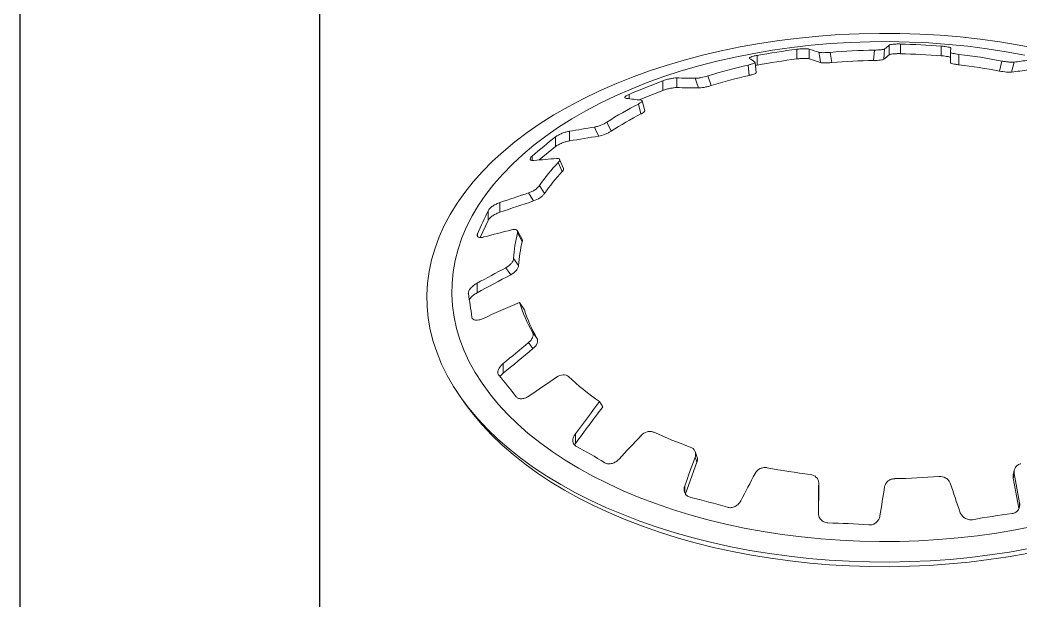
# Model space of a CAD drawing. Header units: millimetres. Extents: x 4510 to 4691, y 1198 to 1451.
# Drawn here: x 4510.4 to 4570.6, y 1249.2 to 1284 of the extents above; entities that cross this region are included whole.
import ezdxf

# ---------------------------------------------------------------- set-up
doc = ezdxf.new("R2010")
doc.units = ezdxf.units.MM

msp = doc.modelspace()

# ---------------------------------------------------------------- linework, layer by layer
at = {"color": 135, "lineweight": 25}
msp.add_line((4510.431, 1197.901), (4510.431, 1450.801), dxfattribs=at)
msp.add_line((4528.431, 1446.301), (4528.431, 1202.401))
at = {"color": 7, "linetype": 'Continuous', "lineweight": 15}
for p, q in [((4562.662, 1281.964), (4562.662, 1282.544)), ((4563.333, 1282.608), (4563.333, 1282.028)), ((4565.79, 1281.904), (4565.79, 1282.484)), ((4554.721, 1281.925), (4554.721, 1281.345)), ((4557.104, 1281.713), (4557.104, 1282.294)), ((4557.855, 1282.302), (4557.855, 1281.722)), ((4559.114, 1282.107), (4559.213, 1281.493)), ((4561.724, 1281.62), (4561.772, 1282.241)), ((4566.855, 1281.985), (4566.85, 1281.361)), ((4554.243, 1280.724), (4554.186, 1281.345)), ((4554.658, 1280.882), (4554.602, 1281.503)), ((4554.721, 1281.345), (4554.618, 1281.324)), ((4569.285, 1280.984), (4569.432, 1281.586)), ((4551.768, 1280.694), (4551.958, 1280.109)), ((4549.054, 1279.819), (4549.054, 1280.399)), ((4549.896, 1280.57), (4549.896, 1279.99)), ((4547.637, 1279.247), (4549.054, 1279.819)), ((4547.744, 1278.406), (4547.588, 1279.004)), ((4547.973, 1278.598), (4547.819, 1279.197)), ((4545.702, 1277.915), (4545.961, 1277.376)), ((4542.612, 1276.45), (4542.612, 1277.03)), ((4543.442, 1277.37), (4543.442, 1276.79)), ((4541.634, 1275.644), (4542.612, 1276.45)), ((4543.01, 1274.943), (4542.775, 1275.502)), ((4543.091, 1275.124), (4542.857, 1275.683)), ((4541.647, 1274.106), (4541.944, 1273.624)), ((4539.273, 1273.09), (4539.273, 1272.51)), ((4538.554, 1272.012), (4538.554, 1272.592)), ((4538.083, 1270.996), (4538.554, 1272.012)), ((4540.605, 1270.884), (4540.32, 1271.391)), ((4540.613, 1270.755), (4540.327, 1271.261)), ((4540.094, 1269.727), (4540.393, 1269.305)), ((4537.892, 1268.245), (4537.892, 1267.665)), ((4540.439, 1267.093), (4540.74, 1266.646)), ((4541.23, 1265.305), (4541.494, 1264.941)), ((4539.464, 1263.419), (4539.464, 1262.839)), ((4539.464, 1262.839), (4539.289, 1262.659)), ((4536.967, 1261.312), (4537.241, 1260.928)), ((4545.25, 1261.137), (4545.446, 1260.82)), ((4543.801, 1259.194), (4543.801, 1258.614)), ((4543.801, 1258.614), (4543.757, 1258.533)), ((4551.108, 1257.848), (4551.002, 1258.133)), ((4551.104, 1257.506), (4550.414, 1255.598)), ((4570.173, 1257.013), (4570.117, 1256.736)), ((4570.117, 1256.546), (4570.452, 1254.729)), ((4558.429, 1255.955), (4558.411, 1254.406))]:
    msp.add_line(p, q, dxfattribs=at)
at = {"color": 8, "linetype": 'Continuous', "lineweight": 15}
for p, q in [((4547.033, 1279.583), (4547.033, 1279.319)), ((4541.197, 1275.864), (4541.197, 1275.619)), ((4537.916, 1271.217), (4537.916, 1271.076)), ((4550.379, 1256.081), (4550.379, 1255.674)), ((4570.497, 1254.836), (4570.497, 1255.065))]:
    msp.add_line(p, q, dxfattribs=at)
at = {"color": 7, "linetype": 'Continuous', "lineweight": 15, "flags": 128}
for points in [[(4571.054, 1252.308), (4569.892, 1252.102), (4568.714, 1251.925), (4567.524, 1251.778), (4566.324, 1251.662), (4565.116, 1251.577), (4563.903, 1251.523), (4562.687, 1251.499), (4561.471, 1251.507), (4560.256, 1251.546), (4559.045, 1251.616), (4557.841, 1251.716), (4556.646, 1251.848), (4555.462, 1252.009), (4554.291, 1252.201), (4553.136, 1252.423), (4552, 1252.673), (4550.884, 1252.953), (4549.79, 1253.261), (4548.721, 1253.596), (4547.679, 1253.958), (4546.665, 1254.347), (4545.682, 1254.761), (4544.732, 1255.2), (4543.817, 1255.663), (4542.938, 1256.148), (4542.096, 1256.656), (4541.295, 1257.184), (4540.535, 1257.733), (4539.818, 1258.3), (4539.144, 1258.885), (4538.517, 1259.487), (4537.936, 1260.104), (4537.403, 1260.735), (4536.919, 1261.38), (4536.484, 1262.036), (4536.101, 1262.702), (4535.768, 1263.378), (4535.488, 1264.062), (4535.261, 1264.752), (4535.086, 1265.447), (4534.965, 1266.146), (4534.898, 1266.847), (4534.885, 1267.549), (4534.925, 1268.251), (4535.019, 1268.952), (4535.167, 1269.649), (4535.368, 1270.342), (4535.622, 1271.029), (4535.928, 1271.708), (4536.286, 1272.38), (4536.695, 1273.041), (4537.154, 1273.691), (4537.663, 1274.33), (4538.22, 1274.954), (4538.825, 1275.564), (4539.475, 1276.157), (4540.171, 1276.733), (4540.91, 1277.291), (4541.691, 1277.83), (4542.512, 1278.348), (4543.373, 1278.845), (4544.27, 1279.319), (4545.203, 1279.77), (4546.17, 1280.197), (4547.168, 1280.598), (4548.196, 1280.974), (4549.252, 1281.323), (4550.334, 1281.644), (4551.439, 1281.938), (4552.566, 1282.203), (4553.712, 1282.439), (4554.875, 1282.646), (4556.052, 1282.823), (4557.242, 1282.969), (4558.442, 1283.085), (4559.65, 1283.171), (4560.863, 1283.225), (4562.079, 1283.248), (4563.295, 1283.24), (4564.51, 1283.202), (4565.721, 1283.132), (4566.925, 1283.031), (4568.12, 1282.9), (4569.304, 1282.738), (4570.475, 1282.546), (4571.63, 1282.325)], [(4571.368, 1253.657), (4570.248, 1253.435), (4569.112, 1253.243), (4567.962, 1253.081), (4566.801, 1252.95), (4565.63, 1252.849), (4564.452, 1252.779), (4563.271, 1252.74), (4562.087, 1252.733), (4560.904, 1252.756), (4559.724, 1252.81), (4558.55, 1252.896), (4557.383, 1253.012), (4556.227, 1253.159), (4555.084, 1253.335), (4553.956, 1253.542), (4552.845, 1253.778), (4551.754, 1254.043), (4550.685, 1254.337), (4549.64, 1254.658), (4548.622, 1255.006), (4547.632, 1255.381), (4546.673, 1255.782), (4545.746, 1256.207), (4544.854, 1256.656), (4543.998, 1257.128), (4543.181, 1257.622), (4542.403, 1258.137), (4541.666, 1258.672), (4540.973, 1259.226), (4540.323, 1259.797), (4539.72, 1260.385), (4539.163, 1260.988), (4538.655, 1261.605), (4538.196, 1262.235), (4537.787, 1262.876), (4537.429, 1263.527), (4537.122, 1264.188), (4536.868, 1264.855), (4536.667, 1265.528), (4536.519, 1266.206), (4536.425, 1266.887), (4536.385, 1267.57), (4536.398, 1268.254), (4536.466, 1268.936), (4536.587, 1269.616), (4536.761, 1270.291), (4536.989, 1270.962), (4537.269, 1271.626), (4537.601, 1272.282), (4537.985, 1272.928), (4538.419, 1273.564), (4538.903, 1274.188), (4539.436, 1274.798), (4540.016, 1275.393), (4540.642, 1275.973), (4541.314, 1276.536), (4542.029, 1277.08), (4542.786, 1277.606), (4543.585, 1278.11), (4544.422, 1278.593), (4545.296, 1279.054), (4546.205, 1279.491), (4547.149, 1279.904), (4548.123, 1280.292), (4549.128, 1280.654), (4550.159, 1280.988), (4551.216, 1281.296), (4552.297, 1281.575), (4553.398, 1281.826), (4554.518, 1282.047), (4555.654, 1282.239), (4556.804, 1282.401), (4557.965, 1282.532), (4559.136, 1282.633), (4560.314, 1282.703), (4561.495, 1282.742), (4562.679, 1282.75), (4563.862, 1282.726), (4565.042, 1282.672), (4566.216, 1282.587), (4567.383, 1282.471), (4568.539, 1282.324), (4569.682, 1282.147), (4570.81, 1281.94)], [(4558.536, 1281.497), (4558.487, 1281.798), (4558.436, 1282.11)], [(4562.378, 1282.309), (4562.353, 1281.993), (4562.329, 1281.689)], [(4566.337, 1281.486), (4566.339, 1281.792), (4566.341, 1282.109)], [(4570.163, 1281.518), (4570.088, 1281.212), (4570.015, 1280.917)], [(4551.198, 1279.967), (4551.104, 1280.253), (4551.007, 1280.55)], [(4545.21, 1277.08), (4545.082, 1277.344), (4544.95, 1277.618)], [(4541.293, 1273.185), (4541.147, 1273.421), (4540.996, 1273.666)], [(4539.919, 1268.752), (4539.773, 1268.958), (4539.621, 1269.172)], [(4541.256, 1264.315), (4541.126, 1264.493), (4540.992, 1264.678)], [(4570.961, 1252.022), (4569.81, 1251.817), (4568.646, 1251.643), (4567.469, 1251.498), (4566.281, 1251.383), (4565.087, 1251.298), (4563.887, 1251.245), (4562.684, 1251.222), (4561.48, 1251.229), (4560.279, 1251.268), (4559.081, 1251.337), (4557.89, 1251.436), (4556.708, 1251.566), (4555.536, 1251.726), (4554.378, 1251.916), (4553.236, 1252.135), (4552.112, 1252.383), (4551.008, 1252.66), (4549.926, 1252.964), (4548.868, 1253.296), (4547.837, 1253.654), (4546.835, 1254.039), (4545.863, 1254.448), (4544.923, 1254.882), (4544.017, 1255.34), (4543.148, 1255.82), (4542.316, 1256.322), (4541.523, 1256.845), (4540.771, 1257.388), (4540.061, 1257.949), (4539.395, 1258.528), (4538.775, 1259.123), (4538.2, 1259.733), (4537.673, 1260.358), (4537.241, 1260.928)], [(4551.104, 1257.506), (4551.052, 1257.646), (4550.998, 1257.791)], [(4570.173, 1256.823), (4570.144, 1256.681), (4570.117, 1256.546)], [(4558.429, 1255.955), (4558.427, 1256.089), (4558.425, 1256.229)]]:
    msp.add_lwpolyline(points, dxfattribs=at)
at = {"color": 7, "linetype": 'Continuous', "lineweight": 15}
for centre, radius, start, end in [((4562.374, 1243.942), 38.304, 90.90056, 94.88211), ((4562.638, 1246.192), 36.041, 79.13365, 83.28027), ((4561.266, 1250.227), 31.913, 102.81802, 107.31499), ((4562.374, 1243.83), 37.796, 90.98505, 94.79761), ((4562.635, 1246.049), 35.562, 79.22165, 83.19227), ((4561.28, 1250.031), 31.49, 102.91345, 107.21956), ((4557.136, 1260.286), 21.013, 117.02612, 122.96851), ((4557.206, 1259.957), 20.734, 117.15222, 122.8424), ((4551.329, 1267.439), 11.755, 136.69303, 145.44746), ((4551.476, 1267.015), 11.598, 136.87869, 145.2618), ((4547.701, 1269.359), 7.616, 165.53457, 177.2301), ((4547.896, 1268.91), 7.513, 165.78223, 176.98243), ((4548.881, 1269.757), 8.852, 197.51519, 210.19313), ((4549.058, 1269.303), 8.732, 197.71494, 209.9697), ((4554.432, 1274.466), 16.185, 226.96411, 235.43946), ((4559.585, 1283.509), 26.624, 245.4531, 250.52769), ((4562.128, 1292.557), 36.041, 259.13365, 263.28027), ((4562.392, 1294.807), 38.304, 270.90056, 274.88211)]:
    msp.add_arc(centre, radius, start, end, dxfattribs=at)
for points in [[(4562.662, 1282.544), (4562.568, 1282.466), (4562.473, 1282.388), (4562.378, 1282.309)], [(4565.79, 1282.484), (4564.971, 1282.543), (4564.152, 1282.585), (4563.333, 1282.608)], [(4557.104, 1282.294), (4556.31, 1282.189), (4555.516, 1282.066), (4554.721, 1281.925)], [(4557.855, 1282.302), (4558.049, 1282.238), (4558.242, 1282.174), (4558.436, 1282.11)], [(4562.329, 1281.689), (4562.44, 1281.781), (4562.551, 1281.873), (4562.662, 1281.964)], [(4563.333, 1282.028), (4564.152, 1282.005), (4564.971, 1281.963), (4565.79, 1281.904)], [(4566.361, 1282.358), (4566.354, 1282.275), (4566.347, 1282.192), (4566.341, 1282.109)], [(4554.269, 1281.747), (4554.377, 1281.67), (4554.485, 1281.593), (4554.593, 1281.516)], [(4554.721, 1281.345), (4555.516, 1281.486), (4556.31, 1281.609), (4557.104, 1281.713)], [(4558.536, 1281.497), (4558.309, 1281.572), (4558.082, 1281.647), (4557.855, 1281.722)], [(4571.022, 1281.637), (4570.736, 1281.597), (4570.449, 1281.558), (4570.163, 1281.518)], [(4570.015, 1280.917), (4570.351, 1280.964), (4570.686, 1281.011), (4571.022, 1281.057)], [(4549.054, 1280.399), (4548.38, 1280.145), (4547.707, 1279.873), (4547.033, 1279.583)], [(4549.896, 1280.57), (4550.266, 1280.563), (4550.636, 1280.557), (4551.007, 1280.55)], [(4551.198, 1279.967), (4550.764, 1279.975), (4550.33, 1279.982), (4549.896, 1279.99)], [(4546.854, 1279.34), (4547.152, 1279.305), (4547.45, 1279.269), (4547.748, 1279.233)], [(4543.442, 1277.37), (4543.945, 1277.453), (4544.447, 1277.536), (4544.95, 1277.618)], [(4542.612, 1277.03), (4542.14, 1276.659), (4541.668, 1276.27), (4541.197, 1275.864)], [(4545.21, 1277.08), (4544.62, 1276.984), (4544.031, 1276.887), (4543.442, 1276.79)], [(4541.313, 1275.615), (4541.764, 1275.656), (4542.216, 1275.696), (4542.668, 1275.737)], [(4539.273, 1273.09), (4539.847, 1273.282), (4540.421, 1273.474), (4540.996, 1273.666)], [(4541.293, 1273.185), (4540.619, 1272.961), (4539.946, 1272.735), (4539.273, 1272.51)], [(4538.554, 1272.592), (4538.341, 1272.151), (4538.128, 1271.693), (4537.916, 1271.217)], [(4538.312, 1271.02), (4538.864, 1271.163), (4539.415, 1271.306), (4539.966, 1271.448)], [(4537.892, 1268.245), (4538.468, 1268.554), (4539.045, 1268.863), (4539.621, 1269.172)], [(4539.919, 1268.752), (4539.243, 1268.39), (4538.568, 1268.027), (4537.892, 1267.665)], [(4537.371, 1267.62), (4537.442, 1267.165), (4537.514, 1266.692), (4537.586, 1266.202)], [(4538.215, 1266.11), (4538.956, 1266.438), (4539.698, 1266.765), (4540.439, 1267.093)], [(4539.464, 1263.419), (4539.974, 1263.839), (4540.483, 1264.258), (4540.992, 1264.678)], [(4541.256, 1264.315), (4540.658, 1263.823), (4540.061, 1263.331), (4539.464, 1262.839)], [(4539.204, 1262.715), (4539.552, 1262.302), (4539.899, 1261.872), (4540.246, 1261.424)], [(4541.033, 1261.476), (4541.58, 1261.85), (4542.127, 1262.223), (4542.673, 1262.597)], [(4543.801, 1259.194), (4544.284, 1259.842), (4544.767, 1260.489), (4545.25, 1261.137)], [(4545.446, 1260.82), (4544.898, 1260.085), (4544.349, 1259.35), (4543.801, 1258.614)], [(4546.426, 1257.679), (4546.87, 1258.153), (4547.313, 1258.627), (4547.756, 1259.101)], [(4543.833, 1258.467), (4544.416, 1258.149), (4544.997, 1257.813), (4545.577, 1257.46)], [(4550.379, 1256.081), (4550.585, 1256.651), (4550.791, 1257.221), (4550.998, 1257.791)], [(4553.744, 1255.175), (4554.03, 1255.724), (4554.317, 1256.272), (4554.603, 1256.821)], [(4570.497, 1255.065), (4570.389, 1255.651), (4570.281, 1256.237), (4570.173, 1256.823)], [(4558.405, 1254.454), (4558.412, 1255.046), (4558.419, 1255.638), (4558.425, 1256.229)], [(4562.104, 1254.268), (4562.199, 1254.855), (4562.293, 1255.442), (4562.388, 1256.029)], [(4566.911, 1254.51), (4566.717, 1255.083), (4566.524, 1255.656), (4566.331, 1256.228)], [(4550.7, 1255.39), (4551.445, 1255.207), (4552.19, 1255.006), (4552.935, 1254.788)], [(4567.662, 1254.044), (4568.456, 1254.185), (4569.251, 1254.308), (4570.045, 1254.413)], [(4558.976, 1253.854), (4559.795, 1253.83), (4560.614, 1253.789), (4561.433, 1253.73)]]:
    msp.add_open_spline(points, degree=3, dxfattribs=at)
for points, knots in [([(4562.662, 1282.544), (4562.674, 1282.554), (4562.698, 1282.564), (4562.772, 1282.581), (4562.821, 1282.588), (4562.941, 1282.601), (4563.011, 1282.606), (4563.167, 1282.61), (4563.25, 1282.611), (4563.333, 1282.608)], [0, 0, 0, 0, 0.25, 0.25, 0.5, 0.5, 0.75, 0.75, 1, 1, 1, 1]), ([(4565.79, 1282.484), (4565.832, 1282.481), (4565.872, 1282.478), (4565.951, 1282.469), (4565.989, 1282.465), (4566.097, 1282.45), (4566.161, 1282.438), (4566.261, 1282.415), (4566.3, 1282.403), (4566.35, 1282.379), (4566.362, 1282.368), (4566.361, 1282.358)], [0, 0, 0, 0, 0.125, 0.125, 0.25, 0.25, 0.5, 0.5, 0.75, 0.75, 1, 1, 1, 1]), ([(4554.269, 1281.747), (4554.255, 1281.757), (4554.254, 1281.768), (4554.279, 1281.796), (4554.305, 1281.811), (4554.384, 1281.844), (4554.436, 1281.861), (4554.566, 1281.895), (4554.641, 1281.911), (4554.721, 1281.925)], [0, 0, 0, 0, 0.25, 0.25, 0.5, 0.5, 0.75, 0.75, 1, 1, 1, 1]), ([(4557.104, 1282.294), (4557.144, 1282.299), (4557.184, 1282.304), (4557.266, 1282.312), (4557.308, 1282.315), (4557.428, 1282.324), (4557.505, 1282.326), (4557.64, 1282.327), (4557.7, 1282.325), (4557.794, 1282.316), (4557.831, 1282.31), (4557.855, 1282.302)], [0, 0, 0, 0, 0.125, 0.125, 0.25, 0.25, 0.5, 0.5, 0.75, 0.75, 1, 1, 1, 1]), ([(4558.436, 1282.11), (4558.457, 1282.103), (4558.49, 1282.098), (4558.579, 1282.09), (4558.633, 1282.088), (4558.819, 1282.088), (4558.968, 1282.095), (4559.114, 1282.107)], [0, 0, 0, 0, 0.25, 0.25, 0.5, 0.5, 1, 1, 1, 1]), ([(4561.772, 1282.241), (4561.846, 1282.242), (4561.918, 1282.245), (4562.055, 1282.253), (4562.118, 1282.257), (4562.283, 1282.276), (4562.357, 1282.292), (4562.378, 1282.309)], [0, 0, 0, 0, 0.25, 0.25, 0.5, 0.5, 1, 1, 1, 1]), ([(4563.333, 1282.028), (4563.292, 1282.029), (4563.251, 1282.03), (4563.169, 1282.03), (4563.129, 1282.029), (4563.013, 1282.026), (4562.942, 1282.021), (4562.822, 1282.009), (4562.772, 1282.001), (4562.699, 1281.984), (4562.674, 1281.974), (4562.662, 1281.964)], [0, 0, 0, 0, 0.125, 0.125, 0.25, 0.25, 0.5, 0.5, 0.75, 0.75, 1, 1, 1, 1]), ([(4566.339, 1281.797), (4566.335, 1281.802), (4566.321, 1281.819), (4566.211, 1281.849), (4566.032, 1281.881), (4565.878, 1281.898), (4565.8, 1281.903), (4565.79, 1281.904)], [0, 0, 0, 0, 0.135745, 0.442456, 0.720862, 0.964417, 1, 1, 1, 1]), ([(4566.341, 1282.109), (4566.34, 1282.1), (4566.352, 1282.09), (4566.401, 1282.068), (4566.438, 1282.057), (4566.578, 1282.023), (4566.71, 1282.002), (4566.855, 1281.985)], [0, 0, 0, 0, 0.25, 0.25, 0.5, 0.5, 1, 1, 1, 1]), ([(4554.186, 1281.345), (4554.255, 1281.36), (4554.317, 1281.377), (4554.43, 1281.41), (4554.478, 1281.426), (4554.589, 1281.472), (4554.617, 1281.499), (4554.593, 1281.516)], [0, 0, 0, 0, 0.25, 0.25, 0.5, 0.5, 1, 1, 1, 1]), ([(4557.855, 1281.722), (4557.831, 1281.73), (4557.795, 1281.736), (4557.699, 1281.745), (4557.642, 1281.747), (4557.506, 1281.746), (4557.43, 1281.744), (4557.268, 1281.732), (4557.184, 1281.724), (4557.104, 1281.713)], [0, 0, 0, 0, 0.25, 0.25, 0.5, 0.5, 0.75, 0.75, 1, 1, 1, 1]), ([(4559.213, 1281.493), (4559.14, 1281.487), (4559.067, 1281.482), (4558.924, 1281.476), (4558.856, 1281.474), (4558.671, 1281.475), (4558.579, 1281.483), (4558.536, 1281.497)], [0, 0, 0, 0, 0.25, 0.25, 0.5, 0.5, 1, 1, 1, 1]), ([(4562.329, 1281.689), (4562.318, 1281.68), (4562.295, 1281.672), (4562.225, 1281.656), (4562.18, 1281.649), (4562.014, 1281.63), (4561.872, 1281.622), (4561.724, 1281.62)], [0, 0, 0, 0, 0.25, 0.25, 0.5, 0.5, 1, 1, 1, 1]), ([(4566.85, 1281.361), (4566.778, 1281.37), (4566.71, 1281.379), (4566.583, 1281.4), (4566.527, 1281.411), (4566.387, 1281.445), (4566.336, 1281.468), (4566.337, 1281.486)], [0, 0, 0, 0, 0.25, 0.25, 0.5, 0.5, 1, 1, 1, 1]), ([(4569.432, 1281.586), (4569.502, 1281.572), (4569.574, 1281.56), (4569.72, 1281.539), (4569.79, 1281.531), (4569.99, 1281.512), (4570.099, 1281.509), (4570.163, 1281.518)], [0, 0, 0, 0, 0.25, 0.25, 0.5, 0.5, 1, 1, 1, 1]), ([(4551.007, 1280.55), (4551.048, 1280.55), (4551.098, 1280.553), (4551.216, 1280.566), (4551.281, 1280.576), (4551.489, 1280.616), (4551.638, 1280.653), (4551.768, 1280.694)], [0, 0, 0, 0, 0.25, 0.25, 0.5, 0.5, 1, 1, 1, 1]), ([(4554.649, 1280.882), (4554.651, 1280.876), (4554.656, 1280.862), (4554.588, 1280.826), (4554.459, 1280.779), (4554.329, 1280.744), (4554.254, 1280.727), (4554.243, 1280.724)], [0, 0, 0, 0, 0.143593, 0.413768, 0.684435, 0.956035, 1, 1, 1, 1]), ([(4570.015, 1280.917), (4569.983, 1280.913), (4569.941, 1280.911), (4569.836, 1280.913), (4569.776, 1280.917), (4569.576, 1280.936), (4569.425, 1280.958), (4569.285, 1280.984)], [0, 0, 0, 0, 0.25, 0.25, 0.5, 0.5, 1, 1, 1, 1]), ([(4549.054, 1280.399), (4549.088, 1280.412), (4549.124, 1280.425), (4549.199, 1280.449), (4549.238, 1280.461), (4549.357, 1280.493), (4549.439, 1280.512), (4549.592, 1280.542), (4549.664, 1280.553), (4549.793, 1280.567), (4549.849, 1280.57), (4549.896, 1280.57)], [0, 0, 0, 0, 0.125, 0.125, 0.25, 0.25, 0.5, 0.5, 0.75, 0.75, 1, 1, 1, 1]), ([(4549.896, 1279.99), (4549.849, 1279.99), (4549.794, 1279.987), (4549.664, 1279.973), (4549.593, 1279.962), (4549.439, 1279.932), (4549.359, 1279.914), (4549.199, 1279.87), (4549.122, 1279.845), (4549.054, 1279.819)], [0, 0, 0, 0, 0.25, 0.25, 0.5, 0.5, 0.75, 0.75, 1, 1, 1, 1]), ([(4551.958, 1280.109), (4551.893, 1280.089), (4551.825, 1280.07), (4551.682, 1280.034), (4551.611, 1280.019), (4551.403, 1279.98), (4551.281, 1279.966), (4551.198, 1279.967)], [0, 0, 0, 0, 0.25, 0.25, 0.5, 0.5, 1, 1, 1, 1]), ([(4546.854, 1279.34), (4546.817, 1279.345), (4546.791, 1279.354), (4546.764, 1279.381), (4546.763, 1279.398), (4546.792, 1279.442), (4546.82, 1279.468), (4546.908, 1279.524), (4546.965, 1279.553), (4547.033, 1279.583)], [0, 0, 0, 0, 0.25, 0.25, 0.5, 0.5, 0.75, 0.75, 1, 1, 1, 1]), ([(4547.588, 1279.004), (4547.643, 1279.033), (4547.69, 1279.06), (4547.765, 1279.112), (4547.791, 1279.136), (4547.835, 1279.198), (4547.815, 1279.225), (4547.748, 1279.233)], [0, 0, 0, 0, 0.25, 0.25, 0.5, 0.5, 1, 1, 1, 1]), ([(4547.965, 1278.596), (4547.967, 1278.586), (4547.972, 1278.561), (4547.903, 1278.498), (4547.812, 1278.441), (4547.752, 1278.41), (4547.744, 1278.406)], [0, 0, 0, 0, 0.241679, 0.591801, 0.943129, 1, 1, 1, 1]), ([(4544.95, 1277.618), (4545.006, 1277.627), (4545.068, 1277.642), (4545.2, 1277.68), (4545.268, 1277.704), (4545.473, 1277.786), (4545.604, 1277.851), (4545.702, 1277.915)], [0, 0, 0, 0, 0.25, 0.25, 0.5, 0.5, 1, 1, 1, 1]), ([(4542.612, 1277.03), (4542.635, 1277.049), (4542.662, 1277.068), (4542.721, 1277.105), (4542.754, 1277.125), (4542.857, 1277.18), (4542.933, 1277.215), (4543.086, 1277.276), (4543.163, 1277.302), (4543.31, 1277.344), (4543.379, 1277.36), (4543.442, 1277.37)], [0, 0, 0, 0, 0.125, 0.125, 0.25, 0.25, 0.5, 0.5, 0.75, 0.75, 1, 1, 1, 1]), ([(4545.961, 1277.376), (4545.912, 1277.345), (4545.856, 1277.313), (4545.731, 1277.25), (4545.665, 1277.221), (4545.459, 1277.139), (4545.322, 1277.099), (4545.21, 1277.08)], [0, 0, 0, 0, 0.25, 0.25, 0.5, 0.5, 1, 1, 1, 1]), ([(4543.442, 1276.79), (4543.379, 1276.78), (4543.311, 1276.764), (4543.163, 1276.722), (4543.087, 1276.696), (4542.933, 1276.635), (4542.858, 1276.601), (4542.72, 1276.526), (4542.659, 1276.488), (4542.612, 1276.45)], [0, 0, 0, 0, 0.25, 0.25, 0.5, 0.5, 0.75, 0.75, 1, 1, 1, 1]), ([(4541.313, 1275.615), (4541.256, 1275.61), (4541.208, 1275.611), (4541.132, 1275.628), (4541.106, 1275.643), (4541.08, 1275.687), (4541.081, 1275.715), (4541.116, 1275.784), (4541.149, 1275.822), (4541.197, 1275.864)], [0, 0, 0, 0, 0.25, 0.25, 0.5, 0.5, 0.75, 0.75, 1, 1, 1, 1]), ([(4542.775, 1275.502), (4542.81, 1275.54), (4542.835, 1275.574), (4542.862, 1275.637), (4542.864, 1275.663), (4542.835, 1275.727), (4542.769, 1275.746), (4542.668, 1275.737)], [0, 0, 0, 0, 0.25, 0.25, 0.5, 0.5, 1, 1, 1, 1]), ([(4543.086, 1275.122), (4543.09, 1275.102), (4543.099, 1275.059), (4543.052, 1274.99), (4543.015, 1274.949), (4543.01, 1274.943)], [0, 0, 0, 0, 0.428711, 0.920407, 1, 1, 1, 1]), ([(4540.996, 1273.666), (4541.06, 1273.688), (4541.125, 1273.715), (4541.256, 1273.781), (4541.32, 1273.818), (4541.497, 1273.938), (4541.593, 1274.027), (4541.647, 1274.106)], [0, 0, 0, 0, 0.25, 0.25, 0.5, 0.5, 1, 1, 1, 1]), ([(4541.944, 1273.624), (4541.917, 1273.585), (4541.88, 1273.544), (4541.788, 1273.459), (4541.735, 1273.417), (4541.557, 1273.297), (4541.421, 1273.228), (4541.293, 1273.185)], [0, 0, 0, 0, 0.25, 0.25, 0.5, 0.5, 1, 1, 1, 1]), ([(4538.554, 1272.592), (4538.565, 1272.614), (4538.579, 1272.637), (4538.616, 1272.685), (4538.638, 1272.709), (4538.712, 1272.783), (4538.773, 1272.832), (4538.907, 1272.922), (4538.98, 1272.963), (4539.127, 1273.035), (4539.201, 1273.066), (4539.273, 1273.09)], [0, 0, 0, 0, 0.125, 0.125, 0.25, 0.25, 0.5, 0.5, 0.75, 0.75, 1, 1, 1, 1]), ([(4539.273, 1272.51), (4539.201, 1272.486), (4539.128, 1272.456), (4538.98, 1272.383), (4538.908, 1272.343), (4538.774, 1272.252), (4538.713, 1272.204), (4538.613, 1272.105), (4538.576, 1272.057), (4538.554, 1272.012)], [0, 0, 0, 0, 0.25, 0.25, 0.5, 0.5, 0.75, 0.75, 1, 1, 1, 1]), ([(4538.312, 1271.02), (4538.243, 1271.002), (4538.179, 1270.992), (4538.064, 1270.989), (4538.014, 1270.996), (4537.937, 1271.03), (4537.911, 1271.056), (4537.889, 1271.125), (4537.894, 1271.168), (4537.916, 1271.217)], [0, 0, 0, 0, 0.25, 0.25, 0.5, 0.5, 0.75, 0.75, 1, 1, 1, 1]), ([(4540.327, 1271.261), (4540.338, 1271.304), (4540.337, 1271.341), (4540.314, 1271.403), (4540.292, 1271.428), (4540.193, 1271.479), (4540.089, 1271.48), (4539.966, 1271.448)], [0, 0, 0, 0, 0.25, 0.25, 0.5, 0.5, 1, 1, 1, 1]), ([(4540.601, 1270.882), (4540.603, 1270.88), (4540.629, 1270.857), (4540.624, 1270.807), (4540.614, 1270.762), (4540.613, 1270.755)], [0, 0, 0, 0, 0.059379, 0.868951, 1, 1, 1, 1]), ([(4539.621, 1269.172), (4539.686, 1269.207), (4539.747, 1269.247), (4539.861, 1269.338), (4539.912, 1269.387), (4540.04, 1269.538), (4540.09, 1269.642), (4540.094, 1269.727)], [0, 0, 0, 0, 0.25, 0.25, 0.5, 0.5, 1, 1, 1, 1]), ([(4540.393, 1269.305), (4540.391, 1269.263), (4540.377, 1269.217), (4540.329, 1269.117), (4540.295, 1269.067), (4540.166, 1268.915), (4540.048, 1268.821), (4539.919, 1268.752)], [0, 0, 0, 0, 0.25, 0.25, 0.5, 0.5, 1, 1, 1, 1]), ([(4537.371, 1267.62), (4537.367, 1267.643), (4537.368, 1267.668), (4537.377, 1267.72), (4537.385, 1267.748), (4537.422, 1267.832), (4537.462, 1267.892), (4537.56, 1268.005), (4537.62, 1268.061), (4537.749, 1268.161), (4537.82, 1268.206), (4537.892, 1268.245)], [0, 0, 0, 0, 0.125, 0.125, 0.25, 0.25, 0.5, 0.5, 0.75, 0.75, 1, 1, 1, 1]), ([(4537.892, 1267.665), (4537.818, 1267.62), (4537.671, 1267.531), (4537.504, 1267.376), (4537.449, 1267.279), (4537.428, 1267.242)], [0, 0, 0, 0, 0.382294, 0.765803, 1, 1, 1, 1]), ([(4538.215, 1266.11), (4538.142, 1266.077), (4538.07, 1266.053), (4537.928, 1266.024), (4537.862, 1266.02), (4537.743, 1266.033), (4537.693, 1266.051), (4537.617, 1266.111), (4537.593, 1266.152), (4537.586, 1266.202)], [0, 0, 0, 0, 0.25, 0.25, 0.5, 0.5, 0.75, 0.75, 1, 1, 1, 1]), ([(4540.992, 1264.678), (4541.049, 1264.725), (4541.099, 1264.776), (4541.182, 1264.887), (4541.214, 1264.944), (4541.278, 1265.116), (4541.276, 1265.224), (4541.23, 1265.305)], [0, 0, 0, 0, 0.25, 0.25, 0.5, 0.5, 1, 1, 1, 1]), ([(4541.494, 1264.941), (4541.517, 1264.9), (4541.529, 1264.854), (4541.531, 1264.75), (4541.52, 1264.695), (4541.455, 1264.524), (4541.369, 1264.408), (4541.256, 1264.315)], [0, 0, 0, 0, 0.25, 0.25, 0.5, 0.5, 1, 1, 1, 1]), ([(4539.204, 1262.715), (4539.187, 1262.736), (4539.173, 1262.759), (4539.154, 1262.81), (4539.148, 1262.838), (4539.143, 1262.926), (4539.156, 1262.991), (4539.207, 1263.12), (4539.246, 1263.185), (4539.343, 1263.308), (4539.401, 1263.366), (4539.464, 1263.419)], [0, 0, 0, 0, 0.125, 0.125, 0.25, 0.25, 0.5, 0.5, 0.75, 0.75, 1, 1, 1, 1]), ([(4543.386, 1262.635), (4543.347, 1262.672), (4543.3, 1262.699), (4543.19, 1262.734), (4543.129, 1262.741), (4542.935, 1262.73), (4542.795, 1262.68), (4542.673, 1262.597)], [0, 0, 0, 0, 0.25, 0.25, 0.5, 0.5, 1, 1, 1, 1]), ([(4541.033, 1261.476), (4540.965, 1261.429), (4540.893, 1261.391), (4540.743, 1261.332), (4540.668, 1261.313), (4540.521, 1261.3), (4540.453, 1261.306), (4540.331, 1261.346), (4540.282, 1261.379), (4540.246, 1261.424)], [0, 0, 0, 0, 0.25, 0.25, 0.5, 0.5, 0.75, 0.75, 1, 1, 1, 1]), ([(4543.833, 1258.467), (4543.804, 1258.483), (4543.778, 1258.502), (4543.733, 1258.547), (4543.713, 1258.573), (4543.667, 1258.655), (4543.651, 1258.719), (4543.65, 1258.854), (4543.664, 1258.924), (4543.715, 1259.062), (4543.753, 1259.13), (4543.801, 1259.194)], [0, 0, 0, 0, 0.125, 0.125, 0.25, 0.25, 0.5, 0.5, 0.75, 0.75, 1, 1, 1, 1]), ([(4548.524, 1259.291), (4548.466, 1259.317), (4548.403, 1259.333), (4548.267, 1259.343), (4548.197, 1259.337), (4547.987, 1259.285), (4547.855, 1259.207), (4547.756, 1259.101)], [0, 0, 0, 0, 0.25, 0.25, 0.5, 0.5, 1, 1, 1, 1]), ([(4550.998, 1257.791), (4551.021, 1257.855), (4551.031, 1257.919), (4551.028, 1258.047), (4551.013, 1258.107), (4550.934, 1258.276), (4550.836, 1258.363), (4550.71, 1258.408)], [0, 0, 0, 0, 0.25, 0.25, 0.5, 0.5, 1, 1, 1, 1]), ([(4551.1, 1257.845), (4551.115, 1257.803), (4551.15, 1257.705), (4551.131, 1257.584), (4551.107, 1257.515), (4551.104, 1257.506)], [0, 0, 0, 0, 0.396933, 0.924056, 1, 1, 1, 1]), ([(4546.426, 1257.679), (4546.371, 1257.619), (4546.308, 1257.567), (4546.167, 1257.479), (4546.093, 1257.445), (4545.936, 1257.4), (4545.858, 1257.391), (4545.706, 1257.403), (4545.636, 1257.424), (4545.577, 1257.46)], [0, 0, 0, 0, 0.25, 0.25, 0.5, 0.5, 0.75, 0.75, 1, 1, 1, 1]), ([(4555.334, 1257.163), (4555.264, 1257.176), (4555.192, 1257.178), (4555.046, 1257.159), (4554.976, 1257.139), (4554.776, 1257.045), (4554.667, 1256.943), (4554.603, 1256.821)], [0, 0, 0, 0, 0.25, 0.25, 0.5, 0.5, 1, 1, 1, 1]), ([(4570.58, 1257.404), (4570.511, 1257.388), (4570.449, 1257.362), (4570.336, 1257.289), (4570.289, 1257.243), (4570.177, 1257.085), (4570.149, 1256.953), (4570.173, 1256.823)], [0, 0, 0, 0, 0.25, 0.25, 0.5, 0.5, 1, 1, 1, 1]), ([(4558.425, 1256.229), (4558.426, 1256.295), (4558.414, 1256.359), (4558.365, 1256.482), (4558.328, 1256.537), (4558.188, 1256.683), (4558.056, 1256.747), (4557.911, 1256.764)], [0, 0, 0, 0, 0.25, 0.25, 0.5, 0.5, 1, 1, 1, 1]), ([(4566.331, 1256.228), (4566.309, 1256.292), (4566.276, 1256.352), (4566.187, 1256.46), (4566.133, 1256.506), (4565.947, 1256.619), (4565.798, 1256.654), (4565.652, 1256.642)], [0, 0, 0, 0, 0.25, 0.25, 0.5, 0.5, 1, 1, 1, 1]), ([(4570.117, 1256.546), (4570.106, 1256.61), (4570.095, 1256.676), (4570.119, 1256.734), (4570.119, 1256.736)], [0, 0, 0, 0, 0.971784, 1, 1, 1, 1]), ([(4550.7, 1255.39), (4550.662, 1255.399), (4550.627, 1255.412), (4550.561, 1255.445), (4550.53, 1255.466), (4550.448, 1255.535), (4550.406, 1255.594), (4550.352, 1255.722), (4550.339, 1255.793), (4550.34, 1255.936), (4550.353, 1256.01), (4550.379, 1256.081)], [0, 0, 0, 0, 0.125, 0.125, 0.25, 0.25, 0.5, 0.5, 0.75, 0.75, 1, 1, 1, 1]), ([(4562.994, 1256.507), (4562.92, 1256.506), (4562.848, 1256.494), (4562.711, 1256.446), (4562.648, 1256.412), (4562.483, 1256.281), (4562.409, 1256.16), (4562.388, 1256.029)], [0, 0, 0, 0, 0.25, 0.25, 0.5, 0.5, 1, 1, 1, 1]), ([(4553.744, 1255.175), (4553.708, 1255.106), (4553.662, 1255.043), (4553.548, 1254.929), (4553.482, 1254.88), (4553.335, 1254.805), (4553.256, 1254.78), (4553.092, 1254.76), (4553.011, 1254.766), (4552.935, 1254.788)], [0, 0, 0, 0, 0.25, 0.25, 0.5, 0.5, 0.75, 0.75, 1, 1, 1, 1]), ([(4570.497, 1255.065), (4570.511, 1254.991), (4570.512, 1254.919), (4570.487, 1254.775), (4570.461, 1254.708), (4570.382, 1254.585), (4570.33, 1254.532), (4570.2, 1254.45), (4570.125, 1254.423), (4570.045, 1254.413)], [0, 0, 0, 0, 0.25, 0.25, 0.5, 0.5, 0.75, 0.75, 1, 1, 1, 1]), ([(4558.976, 1253.854), (4558.934, 1253.855), (4558.894, 1253.86), (4558.815, 1253.879), (4558.777, 1253.892), (4558.669, 1253.942), (4558.605, 1253.99), (4558.505, 1254.103), (4558.466, 1254.168), (4558.416, 1254.307), (4558.404, 1254.38), (4558.405, 1254.454)], [0, 0, 0, 0, 0.125, 0.125, 0.25, 0.25, 0.5, 0.5, 0.75, 0.75, 1, 1, 1, 1]), ([(4562.104, 1254.268), (4562.092, 1254.194), (4562.068, 1254.123), (4561.994, 1253.99), (4561.945, 1253.93), (4561.825, 1253.827), (4561.755, 1253.787), (4561.599, 1253.734), (4561.516, 1253.724), (4561.433, 1253.73)], [0, 0, 0, 0, 0.25, 0.25, 0.5, 0.5, 0.75, 0.75, 1, 1, 1, 1]), ([(4567.662, 1254.044), (4567.622, 1254.037), (4567.582, 1254.034), (4567.5, 1254.036), (4567.458, 1254.041), (4567.338, 1254.068), (4567.261, 1254.102), (4567.126, 1254.19), (4567.067, 1254.246), (4566.972, 1254.37), (4566.935, 1254.438), (4566.911, 1254.51)], [0, 0, 0, 0, 0.125, 0.125, 0.25, 0.25, 0.5, 0.5, 0.75, 0.75, 1, 1, 1, 1])]:
    msp.add_open_spline(points, degree=3, knots=knots, dxfattribs=at)

doc.saveas('drawing.dxf')
